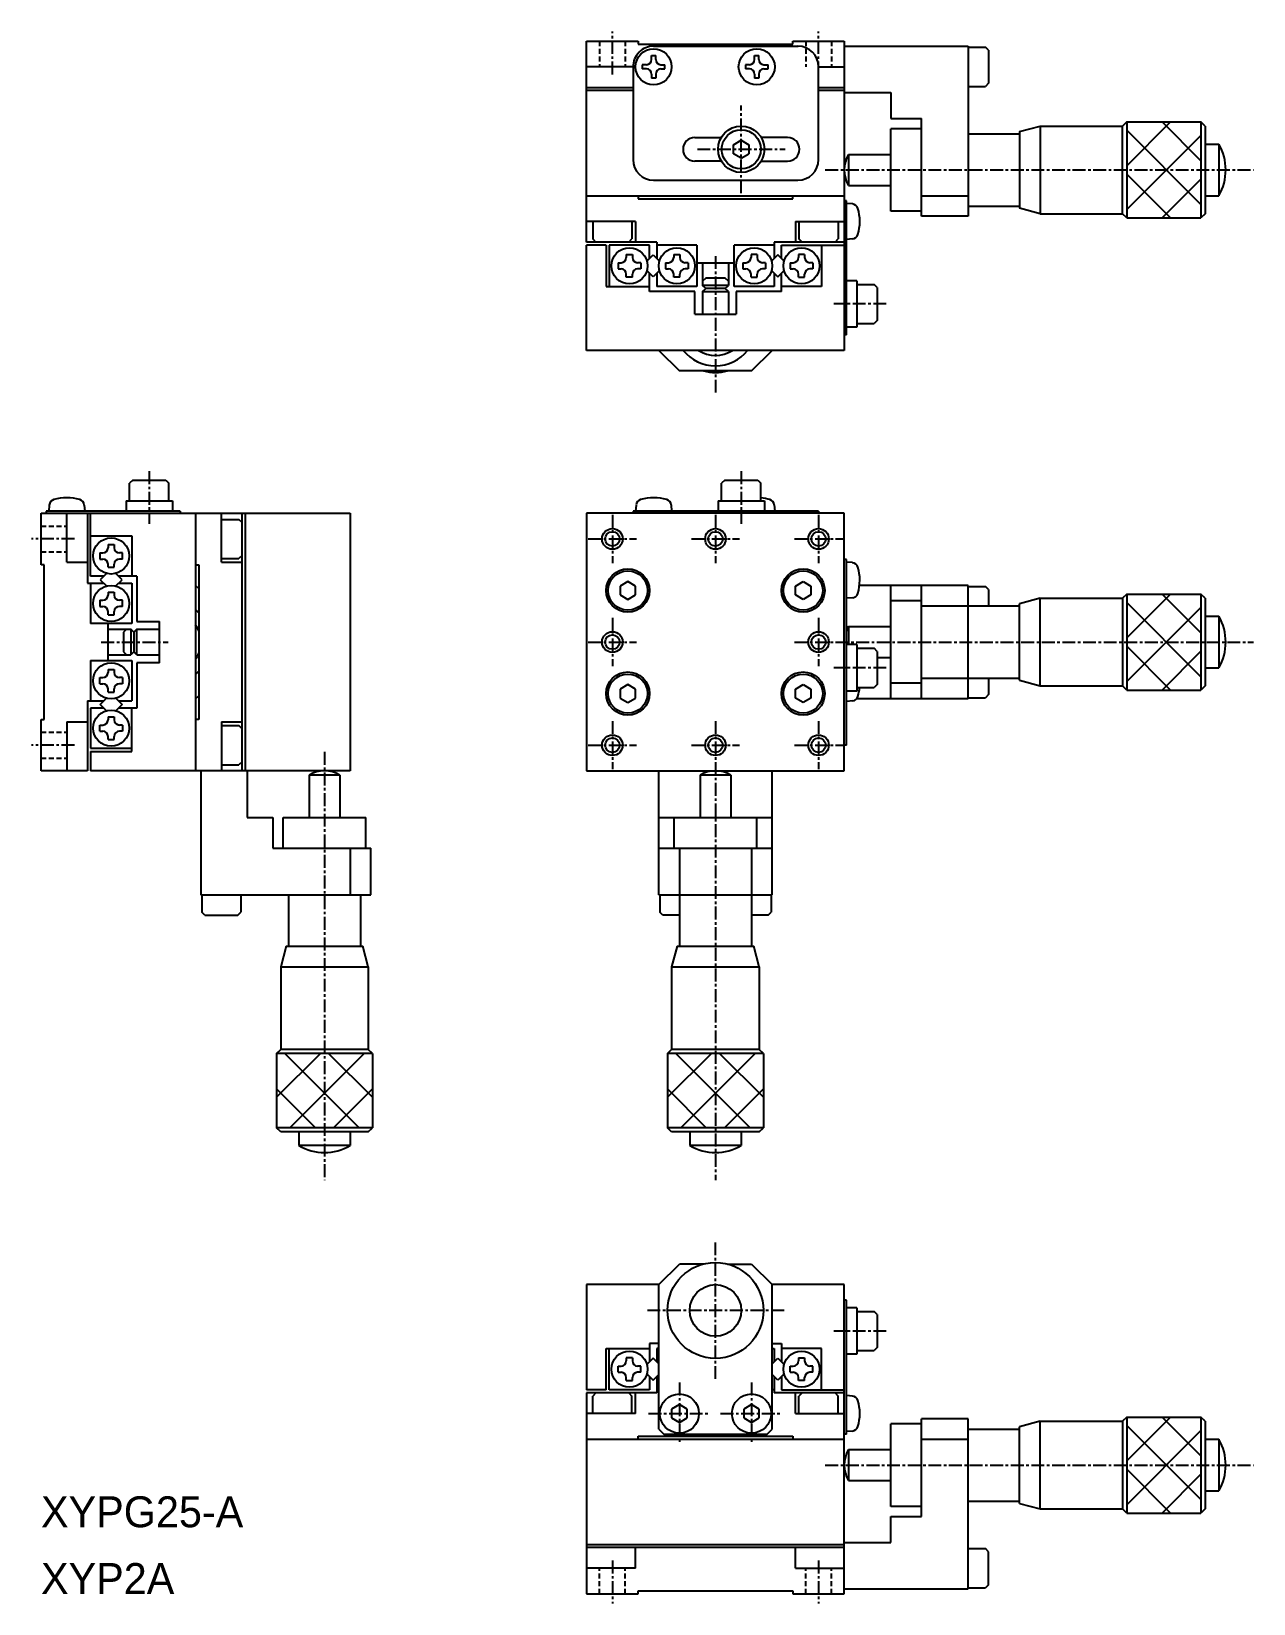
# Model space of a CAD drawing. Extents: x 172 to 409, y 113 to 266.
# Drawn here: x 172 to 290.6, y 113.2 to 265.7 of the extents above; entities that cross this region are included whole.
import ezdxf

# ---------------------------------------------------------------- set-up
doc = ezdxf.new("R2010")
doc.units = 0
doc.linetypes.add('CENTER', pattern=[2, 1.25, -0.25, 0.25, -0.25])
doc.linetypes.add('DASHED', pattern=[0.75, 0.5, -0.25])
doc.layers.get('0').update_dxf_attribs({"linetype": 'CONTINUOUS'})
doc.layers.add('CENTER', color=1, linetype='CENTER')

msp = doc.modelspace()

# ---------------------------------------------------------------- linework, layer by layer
at = {"color": 7, "linetype": 'CONTINUOUS'}
for p, q in [((225.85, 245.28), (225.85, 264.78)), ((225.85, 264.78), (230.85, 264.78)), ((230.85, 264.78), (230.85, 264.48)), ((230.85, 264.48), (245.85, 264.48)), ((232.35, 264.28), (246.37, 264.28)), ((245.85, 264.78), (250.85, 264.78)), ((245.85, 264.48), (245.85, 264.78)), ((250.85, 264.78), (250.85, 234.78)), ((250.85, 264.28), (262.85, 264.28)), ((262.85, 264.28), (262.85, 247.78)), ((262.85, 264.18), (264.55, 264.18)), ((264.85, 263.88), (264.55, 264.18)), ((264.85, 263.88), (264.85, 260.68)), ((230.35, 262.28), (225.85, 262.28)), ((230.35, 262.28), (230.35, 253.28)), ((231.65, 262.48), (231.25, 262.48)), ((231.25, 262.48), (231.25, 262.08)), ((232.15, 263.38), (232.55, 263.38)), ((232.15, 262.98), (232.15, 263.38)), ((232.55, 262.98), (232.55, 263.38)), ((233.05, 262.48), (233.45, 262.48)), ((233.45, 262.08), (233.45, 262.48)), ((241.65, 262.48), (241.25, 262.48)), ((241.25, 262.48), (241.25, 262.08)), ((242.15, 263.38), (242.55, 263.38)), ((242.15, 262.98), (242.15, 263.38)), ((242.55, 262.98), (242.55, 263.38)), ((243.05, 262.48), (243.45, 262.48)), ((243.45, 262.08), (243.45, 262.48)), ((248.35, 253.28), (248.35, 262.28)), ((248.35, 262.28), (250.85, 262.28)), ((231.65, 262.08), (231.25, 262.08)), ((232.15, 261.58), (232.15, 261.18)), ((232.55, 261.18), (232.15, 261.18)), ((232.55, 261.58), (232.55, 261.18)), ((233.05, 262.08), (233.45, 262.08)), ((241.65, 262.08), (241.25, 262.08)), ((242.15, 261.58), (242.15, 261.18)), ((242.55, 261.18), (242.15, 261.18)), ((242.55, 261.58), (242.55, 261.18)), ((243.05, 262.08), (243.45, 262.08)), ((225.85, 260.28), (230.35, 260.28)), ((230.35, 259.98), (225.85, 259.98)), ((248.35, 260.28), (250.85, 260.28)), ((250.85, 259.98), (248.35, 259.98)), ((250.85, 259.78), (255.35, 259.78)), ((255.35, 259.78), (255.35, 257.28)), ((262.85, 260.38), (264.55, 260.38)), ((264.85, 260.68), (264.55, 260.38)), ((255.35, 257.28), (258.35, 257.28)), ((258.35, 256.28), (255.35, 256.28)), ((255.35, 248.28), (255.35, 256.28)), ((258.35, 247.78), (258.35, 257.28)), ((267.85, 255.99), (269.85, 256.53)), ((269.85, 256.53), (269.85, 248.03)), ((269.85, 256.53), (277.85, 256.53)), ((278.25, 256.93), (277.85, 256.53)), ((277.85, 248.03), (277.85, 256.53)), ((278.25, 256.93), (285.45, 256.93)), ((285.85, 256.53), (285.45, 256.93)), ((285.85, 256.53), (285.85, 248.03)), ((236.35, 255.43), (238.92, 255.43)), ((240.1, 254.71), (240.85, 255.15)), ((240.1, 253.85), (240.1, 254.71)), ((240.85, 255.15), (241.6, 254.71)), ((241.6, 254.71), (241.6, 253.85)), ((245.35, 255.43), (242.78, 255.43)), ((262.85, 255.78), (267.85, 255.78)), ((267.85, 255.99), (267.85, 248.56)), ((285.85, 254.78), (287.18, 254.78)), ((238.92, 253.13), (236.35, 253.13)), ((240.85, 253.41), (240.1, 253.85)), ((240.85, 253.41), (241.6, 253.85)), ((242.78, 253.13), (245.35, 253.13)), ((251.25, 253.78), (255.35, 253.78)), ((232.35, 251.28), (246.35, 251.28)), ((251.25, 250.78), (255.35, 250.78)), ((225.85, 249.78), (250.85, 249.78)), ((230.85, 249.78), (230.85, 249.48)), ((230.85, 249.48), (245.85, 249.48)), ((245.85, 249.48), (245.85, 249.78)), ((251.05, 249.28), (250.85, 249.28)), ((251.05, 236.28), (251.05, 249.28)), ((251.64, 248.98), (251.05, 249.03)), ((258.35, 249.78), (262.85, 249.78)), ((262.85, 248.78), (267.85, 248.78)), ((269.85, 248.03), (267.85, 248.56)), ((285.85, 249.78), (287.18, 249.78)), ((230.6, 247.28), (225.85, 247.28)), ((226.45, 247.28), (226.45, 245.58)), ((230.25, 247.28), (230.25, 245.58)), ((230.6, 247.28), (230.6, 245.28)), ((246.1, 247.28), (246.1, 245.28)), ((246.1, 247.28), (250.85, 247.28)), ((246.45, 247.28), (246.45, 245.58)), ((250.25, 247.28), (250.25, 245.58)), ((258.35, 248.28), (255.35, 248.28)), ((262.85, 247.78), (258.35, 247.78)), ((269.85, 248.03), (277.85, 248.03)), ((278.25, 247.63), (277.85, 248.03)), ((278.25, 247.63), (285.45, 247.63)), ((285.85, 248.03), (285.45, 247.63)), ((226.75, 245.28), (226.45, 245.58)), ((229.95, 245.28), (230.25, 245.58)), ((246.75, 245.28), (246.45, 245.58)), ((249.95, 245.28), (250.25, 245.58)), ((251.64, 245.58), (251.05, 245.53)), ((232.65, 245.28), (225.85, 245.28)), ((227.75, 244.98), (225.85, 244.98)), ((225.85, 234.78), (225.85, 244.98)), ((227.75, 244.98), (227.75, 240.98)), ((231.95, 244.98), (228.05, 244.98)), ((228.05, 244.98), (228.05, 240.98)), ((229.7, 244.08), (230.3, 244.08)), ((229.7, 244.08), (229.7, 243.78)), ((230.3, 244.08), (230.3, 243.78)), ((231.69, 243.43), (232.3, 244.04)), ((231.95, 243.69), (231.95, 244.98)), ((232.3, 244.04), (232.91, 243.43)), ((232.65, 245.28), (232.65, 243.69)), ((236.55, 244.98), (232.65, 244.98)), ((234.3, 244.08), (234.9, 244.08)), ((234.3, 244.08), (234.3, 243.78)), ((234.9, 244.08), (234.9, 243.78)), ((236.55, 244.98), (236.55, 240.98)), ((244.05, 244.98), (240.15, 244.98)), ((240.15, 240.98), (240.15, 244.98)), ((242.4, 244.08), (241.8, 244.08)), ((241.8, 244.08), (241.8, 243.78)), ((242.4, 244.08), (242.4, 243.78)), ((244.4, 244.04), (243.79, 243.43)), ((250.85, 245.28), (244.05, 245.28)), ((244.05, 245.28), (244.05, 243.69)), ((245.01, 243.43), (244.4, 244.04)), ((244.75, 244.98), (250.85, 244.98)), ((244.75, 243.69), (244.75, 244.98)), ((247, 244.08), (246.4, 244.08)), ((246.4, 244.08), (246.4, 243.78)), ((247, 244.08), (247, 243.78)), ((248.65, 244.98), (248.65, 240.98)), ((228.9, 243.28), (228.9, 242.68)), ((228.9, 243.28), (229.2, 243.28)), ((228.9, 242.68), (229.2, 242.68)), ((231.1, 243.28), (230.8, 243.28)), ((231.1, 242.68), (230.8, 242.68)), ((231.1, 243.28), (231.1, 242.68)), ((232.3, 241.92), (231.69, 242.53)), ((232.91, 242.53), (232.3, 241.92)), ((233.5, 243.28), (233.5, 242.68)), ((233.5, 243.28), (233.8, 243.28)), ((233.5, 242.68), (233.8, 242.68)), ((235.7, 243.28), (235.4, 243.28)), ((235.7, 242.68), (235.4, 242.68)), ((235.7, 243.28), (235.7, 242.68)), ((236.55, 243.28), (240.15, 243.28)), ((237.1, 243.28), (237.1, 241.08)), ((239.6, 243.28), (239.6, 241.08)), ((241, 243.28), (241, 242.68)), ((241, 243.28), (241.3, 243.28)), ((241, 242.68), (241.3, 242.68)), ((243.2, 243.28), (242.9, 243.28)), ((243.2, 242.68), (242.9, 242.68)), ((243.2, 243.28), (243.2, 242.68)), ((243.79, 242.53), (244.4, 241.92)), ((244.4, 241.92), (245.01, 242.53)), ((245.6, 243.28), (245.6, 242.68)), ((245.6, 243.28), (245.9, 243.28)), ((245.6, 242.68), (245.9, 242.68)), ((247.8, 243.28), (247.5, 243.28)), ((247.8, 242.68), (247.5, 242.68)), ((247.8, 243.28), (247.8, 242.68)), ((227.75, 240.98), (231.95, 240.98)), ((229.7, 241.88), (229.7, 242.18)), ((230.3, 241.88), (229.7, 241.88)), ((230.3, 241.88), (230.3, 242.18)), ((231.95, 240.48), (231.95, 242.27)), ((232.65, 242.27), (232.65, 240.98)), ((236.55, 240.98), (232.65, 240.98)), ((234.3, 241.88), (234.3, 242.18)), ((234.9, 241.88), (234.3, 241.88)), ((234.9, 241.88), (234.9, 242.18)), ((237.4, 241.78), (237.1, 241.48)), ((237.4, 240.78), (237.1, 241.08)), ((239.6, 241.08), (237.1, 241.08)), ((239.3, 241.78), (237.4, 241.78)), ((239.6, 241.48), (239.3, 241.78)), ((239.3, 240.78), (239.6, 241.08)), ((244.05, 240.98), (240.15, 240.98)), ((241.8, 241.88), (241.8, 242.18)), ((241.8, 241.88), (242.4, 241.88)), ((242.4, 241.88), (242.4, 242.18)), ((244.05, 242.27), (244.05, 240.98)), ((244.75, 240.48), (244.75, 242.27)), ((248.65, 240.98), (244.75, 240.98)), ((246.4, 241.88), (246.4, 242.18)), ((246.4, 241.88), (247, 241.88)), ((247, 241.88), (247, 242.18)), ((252.05, 241.53), (251.05, 241.53)), ((252.05, 241.53), (252.05, 237.03)), ((252.05, 241.18), (253.75, 241.18)), ((254.05, 240.88), (253.75, 241.18)), ((236.35, 240.48), (231.95, 240.48)), ((236.35, 238.28), (236.35, 240.48)), ((237.1, 240.48), (237.4, 240.78)), ((237.1, 240.48), (237.1, 238.28)), ((237.1, 240.48), (239.6, 240.48)), ((239.3, 240.78), (237.4, 240.78)), ((239.6, 240.48), (239.3, 240.78)), ((239.6, 240.48), (239.6, 238.28)), ((240.35, 240.48), (240.35, 238.28)), ((244.75, 240.48), (240.35, 240.48)), ((254.05, 240.88), (254.05, 237.68)), ((236.35, 238.28), (240.35, 238.28)), ((252.05, 237.03), (251.05, 237.03)), ((252.05, 237.38), (253.75, 237.38)), ((254.05, 237.68), (253.75, 237.38)), ((251.05, 236.28), (250.85, 236.28)), ((250.85, 234.78), (225.85, 234.78)), ((232.85, 234.78), (234.85, 232.78)), ((241.85, 232.78), (243.85, 234.78)), ((241.85, 232.78), (234.85, 232.78)), ((181.82, 222.19), (181.52, 221.89)), ((181.52, 220.19), (181.52, 221.89)), ((181.82, 222.19), (185.02, 222.19)), ((185.02, 222.19), (185.32, 221.89)), ((185.32, 220.19), (185.32, 221.89)), ((239.25, 222.19), (238.95, 221.89)), ((238.95, 220.19), (238.95, 221.89)), ((239.25, 222.19), (242.45, 222.19)), ((242.45, 222.19), (242.75, 221.89)), ((242.75, 220.19), (242.75, 221.89)), ((173.72, 219.78), (173.67, 219.19)), ((177.12, 219.78), (177.17, 219.19)), ((181.17, 220.19), (185.67, 220.19)), ((181.17, 220.19), (181.17, 219.19)), ((185.67, 220.19), (185.67, 219.19)), ((230.65, 219.78), (230.6, 219.19)), ((234.05, 219.8), (234.1, 219.19)), ((238.6, 220.19), (243.1, 220.19)), ((238.6, 220.19), (238.6, 219.19)), ((243.1, 220.19), (243.1, 219.19)), ((244.05, 219.8), (244.1, 219.19)), ((172.92, 218.99), (202.92, 218.99)), ((172.92, 213.99), (172.92, 218.99)), ((186.42, 219.19), (173.42, 219.19)), ((173.42, 219.19), (173.42, 218.99)), ((175.42, 214.24), (175.42, 218.99)), ((177.42, 218.99), (177.42, 212.19)), ((177.72, 212.89), (177.72, 218.99)), ((186.42, 219.19), (186.42, 218.99)), ((187.92, 218.99), (187.92, 193.99)), ((190.42, 214.24), (190.42, 218.99)), ((190.42, 218.39), (192.12, 218.39)), ((192.42, 218.09), (192.12, 218.39)), ((192.42, 193.99), (192.42, 218.99)), ((192.72, 218.99), (192.72, 193.99)), ((202.92, 218.99), (202.92, 193.99)), ((250.85, 218.99), (225.85, 218.99)), ((225.85, 218.99), (225.85, 193.99)), ((248.35, 219.19), (230.35, 219.19)), ((230.35, 219.19), (230.35, 218.99)), ((248.35, 219.19), (248.35, 218.99)), ((250.85, 193.99), (250.85, 218.99)), ((177.72, 216.79), (181.72, 216.79)), ((181.72, 216.79), (181.72, 212.89)), ((178.62, 215.14), (178.62, 214.54)), ((178.62, 215.14), (178.92, 215.14)), ((179.42, 215.94), (180.02, 215.94)), ((179.42, 215.94), (179.42, 215.64)), ((180.02, 215.94), (180.02, 215.64)), ((180.82, 215.14), (180.52, 215.14)), ((180.82, 214.54), (180.82, 215.14)), ((173.22, 213.99), (172.92, 213.99)), ((173.22, 198.99), (173.22, 213.99)), ((175.42, 214.24), (177.42, 214.24)), ((178.62, 214.54), (178.92, 214.54)), ((179.42, 213.74), (179.42, 214.04)), ((179.42, 213.74), (180.02, 213.74)), ((180.02, 213.74), (180.02, 214.04)), ((180.82, 214.54), (180.52, 214.54)), ((187.92, 213.99), (188.22, 213.99)), ((188.22, 213.99), (188.22, 198.99)), ((190.42, 214.59), (192.12, 214.59)), ((190.42, 214.24), (192.42, 214.24)), ((192.42, 214.89), (192.12, 214.59)), ((251.05, 214.49), (250.85, 214.49)), ((251.05, 196.49), (251.05, 214.49)), ((251.64, 214.19), (251.05, 214.24)), ((177.42, 212.19), (179.01, 212.19)), ((179.01, 212.89), (177.72, 212.89)), ((177.72, 212.19), (177.72, 208.29)), ((179.27, 213.15), (178.66, 212.54)), ((178.66, 212.54), (179.27, 211.93)), ((180.78, 212.54), (180.17, 213.15)), ((180.17, 211.93), (180.78, 212.54)), ((182.22, 212.89), (180.43, 212.89)), ((180.43, 212.19), (181.72, 212.19)), ((181.72, 212.19), (181.72, 208.29)), ((182.22, 212.89), (182.22, 208.49)), ((187.92, 211.99), (188.22, 211.69)), ((229.85, 212.36), (229.1, 211.92)), ((230.6, 211.92), (229.85, 212.36)), ((246.1, 211.92), (246.85, 212.36)), ((246.85, 212.36), (247.6, 211.92)), ((262.85, 211.99), (252.32, 211.99)), ((255.35, 200.99), (255.35, 211.99)), ((258.35, 200.99), (258.35, 211.99)), ((262.85, 200.99), (262.85, 211.99)), ((178.62, 210.54), (178.62, 209.94)), ((178.62, 210.54), (178.92, 210.54)), ((179.42, 211.34), (180.02, 211.34)), ((179.42, 211.34), (179.42, 211.04)), ((180.02, 211.34), (180.02, 211.04)), ((180.82, 210.54), (180.52, 210.54)), ((180.82, 209.94), (180.82, 210.54)), ((229.1, 211.92), (229.1, 211.06)), ((229.1, 211.06), (229.85, 210.62)), ((229.85, 210.62), (230.6, 211.06)), ((230.6, 211.06), (230.6, 211.92)), ((246.1, 211.06), (246.1, 211.92)), ((246.85, 210.62), (246.1, 211.06)), ((247.6, 211.06), (246.85, 210.62)), ((247.6, 211.92), (247.6, 211.06)), ((251.66, 210.79), (251.05, 210.74)), ((258.35, 210.49), (255.35, 210.49)), ((262.85, 211.89), (264.55, 211.89)), ((264.85, 211.59), (264.55, 211.89)), ((264.85, 211.59), (264.85, 209.99)), ((269.85, 210.74), (267.85, 210.2)), ((269.85, 202.24), (269.85, 210.74)), ((269.85, 210.74), (277.85, 210.74)), ((278.25, 211.14), (277.85, 210.74)), ((277.85, 210.74), (277.85, 202.24)), ((278.25, 211.14), (285.45, 211.14)), ((285.85, 210.74), (285.45, 211.14)), ((285.85, 210.74), (285.85, 202.24)), ((178.62, 209.94), (178.92, 209.94)), ((179.42, 209.14), (179.42, 209.44)), ((179.42, 209.14), (180.02, 209.14)), ((180.02, 209.14), (180.02, 209.44)), ((180.82, 209.94), (180.52, 209.94)), ((258.35, 209.99), (267.85, 209.99)), ((267.85, 202.78), (267.85, 210.2)), ((285.85, 208.99), (287.18, 208.99)), ((181.72, 208.29), (177.72, 208.29)), ((179.42, 204.69), (179.42, 208.29)), ((179.42, 207.74), (181.62, 207.74)), ((181.22, 207.74), (180.92, 207.44)), ((180.92, 207.44), (180.92, 205.54)), ((181.92, 207.44), (181.62, 207.74)), ((181.62, 207.74), (181.62, 205.24)), ((182.22, 207.74), (181.92, 207.44)), ((181.92, 207.44), (181.92, 205.54)), ((182.22, 208.49), (184.42, 208.49)), ((182.22, 207.74), (184.42, 207.74)), ((182.22, 205.24), (182.22, 207.74)), ((184.42, 204.49), (184.42, 208.49)), ((251.25, 207.99), (255.35, 207.99)), ((252.05, 206.24), (251.05, 206.24)), ((252.05, 206.24), (252.05, 201.74)), ((252.05, 205.89), (253.75, 205.89)), ((254.05, 205.59), (253.75, 205.89)), ((177.72, 204.69), (181.72, 204.69)), ((177.72, 204.69), (177.72, 200.79)), ((179.42, 205.24), (181.62, 205.24)), ((180.92, 205.54), (181.22, 205.24)), ((181.92, 205.54), (181.62, 205.24)), ((181.72, 204.69), (181.72, 200.79)), ((182.22, 205.24), (181.92, 205.54)), ((182.22, 205.24), (184.42, 205.24)), ((184.42, 204.49), (182.22, 204.49)), ((182.22, 204.49), (182.22, 200.09)), ((254.05, 205.59), (254.05, 202.39)), ((254.05, 204.99), (255.35, 204.99)), ((178.62, 202.44), (178.62, 203.04)), ((178.62, 203.04), (178.92, 203.04)), ((179.42, 203.84), (180.02, 203.84)), ((179.42, 203.84), (179.42, 203.54)), ((180.02, 203.84), (180.02, 203.54)), ((180.82, 203.04), (180.52, 203.04)), ((180.82, 203.04), (180.82, 202.44)), ((258.35, 202.99), (267.85, 202.99)), ((264.85, 202.99), (264.85, 201.39)), ((285.85, 203.99), (287.18, 203.99)), ((178.62, 202.44), (178.92, 202.44)), ((179.42, 201.64), (179.42, 201.94)), ((179.42, 201.64), (180.02, 201.64)), ((180.02, 201.64), (180.02, 201.94)), ((180.82, 202.44), (180.52, 202.44)), ((187.92, 200.99), (188.22, 201.29)), ((229.85, 202.36), (229.1, 201.92)), ((229.1, 201.92), (229.1, 201.06)), ((230.6, 201.92), (229.85, 202.36)), ((230.6, 201.06), (230.6, 201.92)), ((246.1, 201.92), (246.85, 202.36)), ((246.1, 201.06), (246.1, 201.92)), ((246.85, 202.36), (247.6, 201.92)), ((247.6, 201.92), (247.6, 201.06)), ((252.05, 201.74), (251.05, 201.74)), ((252.05, 202.09), (253.75, 202.09)), ((254.05, 202.39), (253.75, 202.09)), ((258.35, 202.49), (255.35, 202.49)), ((264.85, 201.39), (264.55, 201.09)), ((267.85, 202.78), (269.85, 202.24)), ((269.85, 202.24), (277.85, 202.24)), ((278.25, 201.84), (277.85, 202.24)), ((278.25, 201.84), (285.45, 201.84)), ((285.85, 202.24), (285.45, 201.84)), ((177.42, 200.79), (177.42, 193.99)), ((177.42, 200.79), (179.01, 200.79)), ((177.72, 200.09), (177.72, 196.19)), ((179.01, 200.09), (177.72, 200.09)), ((178.66, 200.44), (179.27, 201.05)), ((179.27, 199.83), (178.66, 200.44)), ((180.17, 201.05), (180.78, 200.44)), ((180.78, 200.44), (180.17, 199.83)), ((180.43, 200.79), (181.72, 200.79)), ((182.22, 200.09), (180.43, 200.09)), ((181.72, 195.89), (181.72, 200.09)), ((229.1, 201.06), (229.85, 200.62)), ((229.85, 200.62), (230.6, 201.06)), ((246.85, 200.62), (246.1, 201.06)), ((247.6, 201.06), (246.85, 200.62)), ((251.66, 200.79), (251.05, 200.74)), ((262.85, 200.99), (252.04, 200.99)), ((262.85, 201.09), (264.55, 201.09)), ((172.92, 193.99), (172.92, 198.99)), ((172.92, 198.99), (173.22, 198.99)), ((175.42, 198.74), (175.42, 193.99)), ((175.42, 198.74), (177.42, 198.74)), ((178.62, 197.84), (178.62, 198.44)), ((178.62, 198.44), (178.92, 198.44)), ((179.42, 199.24), (180.02, 199.24)), ((179.42, 199.24), (179.42, 198.94)), ((180.02, 199.24), (180.02, 198.94)), ((180.82, 198.44), (180.52, 198.44)), ((180.82, 198.44), (180.82, 197.84)), ((188.22, 198.99), (187.92, 198.99)), ((190.42, 198.74), (192.42, 198.74)), ((190.42, 198.74), (190.42, 193.99)), ((190.42, 198.39), (192.12, 198.39)), ((192.42, 198.09), (192.12, 198.39)), ((178.62, 197.84), (178.92, 197.84)), ((179.42, 197.04), (179.42, 197.34)), ((179.42, 197.04), (180.02, 197.04)), ((180.02, 197.04), (180.02, 197.34)), ((180.82, 197.84), (180.52, 197.84)), ((177.72, 196.19), (181.72, 196.19)), ((177.72, 195.89), (177.72, 193.99)), ((177.72, 195.89), (181.72, 195.89)), ((251.05, 196.49), (250.85, 196.49)), ((177.42, 193.99), (172.92, 193.99)), ((202.92, 193.99), (177.72, 193.99)), ((188.42, 193.99), (188.42, 181.99)), ((190.42, 194.59), (192.12, 194.59)), ((192.42, 194.89), (192.12, 194.59)), ((192.92, 193.99), (192.92, 189.49)), ((225.85, 193.99), (250.85, 193.99)), ((232.85, 181.99), (232.85, 193.99)), ((243.85, 181.99), (243.85, 193.99)), ((198.92, 193.59), (198.92, 189.49)), ((201.92, 193.59), (201.92, 189.49)), ((236.85, 193.59), (236.85, 189.49)), ((239.85, 193.59), (239.85, 189.49)), ((192.92, 189.49), (195.42, 189.49)), ((195.42, 189.49), (195.42, 186.49)), ((196.42, 189.49), (204.42, 189.49)), ((196.42, 186.49), (196.42, 189.49)), ((204.42, 186.49), (204.42, 189.49)), ((232.85, 189.49), (243.85, 189.49)), ((234.35, 186.49), (234.35, 189.49)), ((242.35, 186.49), (242.35, 189.49)), ((195.42, 186.49), (204.92, 186.49)), ((202.92, 186.49), (202.92, 181.99)), ((204.92, 181.99), (204.92, 186.49)), ((232.85, 186.49), (243.85, 186.49)), ((234.85, 186.49), (234.85, 176.99)), ((241.85, 186.49), (241.85, 176.99)), ((188.42, 181.99), (204.92, 181.99)), ((188.52, 181.99), (188.52, 180.29)), ((192.32, 181.99), (192.32, 180.29)), ((196.92, 181.99), (196.92, 176.99)), ((203.92, 181.99), (203.92, 176.99)), ((232.85, 181.99), (243.85, 181.99)), ((232.95, 181.99), (232.95, 180.29)), ((243.75, 181.99), (243.75, 180.29)), ((188.82, 179.99), (188.52, 180.29)), ((188.82, 179.99), (192.02, 179.99)), ((192.02, 179.99), (192.32, 180.29)), ((233.25, 179.99), (232.95, 180.29)), ((234.85, 179.99), (233.25, 179.99)), ((243.45, 179.99), (241.85, 179.99)), ((243.45, 179.99), (243.75, 180.29)), ((196.71, 176.99), (196.17, 174.99)), ((196.71, 176.99), (204.14, 176.99)), ((204.67, 174.99), (204.14, 176.99)), ((234.64, 176.99), (234.1, 174.99)), ((234.64, 176.99), (242.06, 176.99)), ((242.6, 174.99), (242.06, 176.99)), ((196.17, 174.99), (204.67, 174.99)), ((196.17, 174.99), (196.17, 166.99)), ((204.67, 174.99), (204.67, 166.99)), ((234.1, 174.99), (242.6, 174.99)), ((234.1, 174.99), (234.1, 166.99)), ((242.6, 174.99), (242.6, 166.99)), ((195.77, 166.59), (196.17, 166.99)), ((195.77, 166.59), (195.77, 159.39)), ((204.67, 166.99), (196.17, 166.99)), ((205.07, 166.59), (204.67, 166.99)), ((205.07, 166.59), (205.07, 159.39)), ((233.7, 166.59), (234.1, 166.99)), ((233.7, 166.59), (233.7, 159.39)), ((242.6, 166.99), (234.1, 166.99)), ((243, 166.59), (242.6, 166.99)), ((243, 166.59), (243, 159.39)), ((196.17, 158.99), (195.77, 159.39)), ((204.67, 158.99), (196.17, 158.99)), ((197.92, 158.99), (197.92, 157.66)), ((202.92, 158.99), (202.92, 157.66)), ((204.67, 158.99), (205.07, 159.39)), ((234.1, 158.99), (233.7, 159.39)), ((242.6, 158.99), (234.1, 158.99)), ((235.85, 158.99), (235.85, 157.66)), ((240.85, 158.99), (240.85, 157.66)), ((242.6, 158.99), (243, 159.39)), ((232.85, 144.17), (234.85, 146.17)), ((237.18, 146.17), (234.85, 146.17)), ((239.52, 146.17), (241.85, 146.17)), ((241.85, 146.17), (243.85, 144.17)), ((225.85, 144.17), (225.85, 133.97)), ((232.85, 144.17), (225.85, 144.17)), ((232.85, 130.17), (232.85, 144.17)), ((250.85, 144.17), (243.85, 144.17)), ((243.85, 130.17), (243.85, 144.17)), ((250.85, 114.17), (250.85, 144.17)), ((251.05, 142.67), (250.85, 142.67)), ((251.05, 129.67), (251.05, 142.67)), ((252.05, 141.92), (251.05, 141.92)), ((252.05, 141.92), (252.05, 137.42)), ((252.05, 141.57), (253.75, 141.57)), ((254.05, 141.27), (253.75, 141.57)), ((254.05, 141.27), (254.05, 138.07)), ((227.75, 137.97), (231.95, 137.97)), ((227.75, 133.97), (227.75, 137.97)), ((228.05, 133.97), (228.05, 137.97)), ((232.85, 138.47), (231.95, 138.47)), ((231.95, 138.47), (231.95, 136.68)), ((232.85, 137.97), (232.65, 137.97)), ((232.65, 137.97), (232.65, 136.68)), ((243.85, 138.47), (244.75, 138.47)), ((243.85, 137.97), (244.05, 137.97)), ((244.05, 137.97), (244.05, 136.68)), ((244.75, 138.47), (244.75, 136.68)), ((248.65, 137.97), (244.75, 137.97)), ((248.65, 133.97), (248.65, 137.97)), ((252.05, 137.42), (251.05, 137.42)), ((252.05, 137.77), (253.75, 137.77)), ((254.05, 138.07), (253.75, 137.77)), ((228.9, 135.67), (228.9, 136.27)), ((228.9, 136.27), (229.2, 136.27)), ((229.7, 137.07), (229.7, 136.77)), ((230.3, 137.07), (229.7, 137.07)), ((230.3, 137.07), (230.3, 136.77)), ((231.1, 136.27), (230.8, 136.27)), ((231.1, 135.67), (231.1, 136.27)), ((232.3, 137.03), (231.69, 136.42)), ((232.85, 136.48), (232.3, 137.03)), ((243.85, 136.48), (244.4, 137.03)), ((244.4, 137.03), (245.01, 136.42)), ((245.6, 136.27), (245.9, 136.27)), ((245.6, 135.67), (245.6, 136.27)), ((246.4, 137.07), (247, 137.07)), ((246.4, 137.07), (246.4, 136.77)), ((247, 137.07), (247, 136.77)), ((247.8, 136.27), (247.5, 136.27)), ((247.8, 135.67), (247.8, 136.27)), ((228.9, 135.67), (229.2, 135.67)), ((229.7, 134.87), (229.7, 135.17)), ((229.7, 134.87), (230.3, 134.87)), ((230.3, 134.87), (230.3, 135.17)), ((231.1, 135.67), (230.8, 135.67)), ((231.69, 135.52), (232.3, 134.91)), ((231.95, 135.26), (231.95, 133.97)), ((232.3, 134.91), (232.85, 135.46)), ((232.65, 135.26), (232.65, 133.67)), ((244.4, 134.91), (243.85, 135.46)), ((244.05, 135.26), (244.05, 133.67)), ((245.01, 135.52), (244.4, 134.91)), ((244.75, 135.26), (244.75, 133.97)), ((245.6, 135.67), (245.9, 135.67)), ((246.4, 134.87), (246.4, 135.17)), ((247, 134.87), (246.4, 134.87)), ((247, 134.87), (247, 135.17)), ((247.8, 135.67), (247.5, 135.67)), ((227.75, 133.97), (225.85, 133.97)), ((232.65, 133.67), (225.85, 133.67)), ((225.85, 133.67), (225.85, 114.17)), ((226.75, 133.67), (226.45, 133.37)), ((226.45, 131.67), (226.45, 133.37)), ((231.95, 133.97), (228.05, 133.97)), ((229.95, 133.67), (230.25, 133.37)), ((230.25, 131.67), (230.25, 133.37)), ((230.6, 131.67), (230.6, 133.67)), ((232.65, 133.97), (232.85, 133.97)), ((244.05, 133.97), (243.85, 133.97)), ((250.85, 133.67), (244.05, 133.67)), ((244.75, 133.97), (250.85, 133.97)), ((246.1, 131.67), (246.1, 133.67)), ((246.75, 133.67), (246.45, 133.37)), ((246.45, 131.67), (246.45, 133.37)), ((249.95, 133.67), (250.25, 133.37)), ((250.25, 131.67), (250.25, 133.37)), ((251.64, 133.37), (251.05, 133.42)), ((230.6, 131.67), (225.85, 131.67)), ((234.85, 132.54), (234.1, 132.1)), ((234.1, 132.1), (234.1, 131.24)), ((234.1, 131.24), (234.85, 130.8)), ((235.6, 132.1), (234.85, 132.54)), ((234.85, 130.8), (235.6, 131.24)), ((235.6, 131.24), (235.6, 132.1)), ((241.85, 132.54), (241.1, 132.1)), ((241.1, 132.1), (241.1, 131.24)), ((241.1, 131.24), (241.85, 130.8)), ((242.6, 132.1), (241.85, 132.54)), ((241.85, 130.8), (242.6, 131.24)), ((242.6, 131.24), (242.6, 132.1)), ((246.1, 131.67), (250.85, 131.67)), ((262.85, 131.17), (258.35, 131.17)), ((258.35, 121.67), (258.35, 131.17)), ((262.85, 114.67), (262.85, 131.17)), ((278.25, 131.32), (277.85, 130.92)), ((278.25, 131.32), (285.45, 131.32)), ((285.85, 130.92), (285.45, 131.32)), ((232.85, 130.17), (233.35, 129.67)), ((233.35, 129.67), (243.35, 129.67)), ((243.35, 129.67), (243.85, 130.17)), ((251.05, 129.67), (250.85, 129.67)), ((251.64, 129.97), (251.05, 129.92)), ((255.35, 122.67), (255.35, 130.67)), ((258.35, 130.67), (255.35, 130.67)), ((262.85, 130.17), (267.85, 130.17)), ((269.85, 130.92), (267.85, 130.39)), ((267.85, 122.96), (267.85, 130.39)), ((269.85, 122.42), (269.85, 130.92)), ((269.85, 130.92), (277.85, 130.92)), ((277.85, 130.92), (277.85, 122.42)), ((285.85, 130.92), (285.85, 122.42)), ((225.85, 129.17), (250.85, 129.17)), ((230.85, 129.47), (245.85, 129.47)), ((230.85, 129.17), (230.85, 129.47)), ((245.85, 129.47), (245.85, 129.17)), ((251.25, 128.17), (255.35, 128.17)), ((258.35, 129.17), (262.85, 129.17)), ((285.85, 129.17), (287.18, 129.17)), ((251.25, 125.17), (255.35, 125.17)), ((285.85, 124.17), (287.18, 124.17)), ((258.35, 122.67), (255.35, 122.67)), ((262.85, 123.17), (267.85, 123.17)), ((267.85, 122.96), (269.85, 122.42)), ((269.85, 122.42), (277.85, 122.42)), ((278.25, 122.02), (277.85, 122.42)), ((278.25, 122.02), (285.45, 122.02)), ((285.85, 122.42), (285.45, 122.02)), ((255.35, 119.17), (255.35, 121.67)), ((255.35, 121.67), (258.35, 121.67)), ((225.85, 118.97), (250.85, 118.97)), ((250.85, 119.17), (255.35, 119.17)), ((250.85, 118.67), (225.85, 118.67)), ((230.6, 116.67), (230.6, 118.67)), ((246.1, 116.67), (246.1, 118.67)), ((262.85, 118.57), (264.55, 118.57)), ((264.85, 118.27), (264.55, 118.57)), ((264.85, 115.07), (264.85, 118.27)), ((230.6, 116.67), (225.85, 116.67)), ((246.1, 116.67), (250.85, 116.67)), ((230.85, 114.47), (245.85, 114.47)), ((230.85, 114.17), (230.85, 114.47)), ((245.85, 114.47), (245.85, 114.17)), ((250.85, 114.67), (262.85, 114.67)), ((262.85, 114.77), (264.55, 114.77)), ((264.85, 115.07), (264.55, 114.77)), ((225.85, 114.17), (230.85, 114.17)), ((245.85, 114.17), (250.85, 114.17))]:
    msp.add_line(p, q, dxfattribs=at)
at = {"color": 3, "linetype": 'DASHED'}
for p, q in [((227.1, 264.78), (227.1, 262.28)), ((229.6, 264.78), (229.6, 262.28)), ((247.1, 264.78), (247.1, 262.28)), ((249.6, 264.78), (249.6, 262.28)), ((172.92, 217.74), (175.42, 217.74)), ((172.92, 215.24), (175.42, 215.24)), ((172.92, 197.74), (175.42, 197.74)), ((172.92, 195.24), (175.42, 195.24)), ((227.1, 114.17), (227.1, 116.67)), ((229.6, 114.17), (229.6, 116.67)), ((247.1, 114.17), (247.1, 116.67)), ((249.6, 114.17), (249.6, 116.67))]:
    msp.add_line(p, q, dxfattribs=at)
at = {"color": 3, "linetype": 'CONTINUOUS'}
for p, q in [((278.25, 256.93), (278.25, 247.63)), ((278.25, 256.92), (278.26, 256.93)), ((278.25, 252.68), (282.5, 256.93)), ((285.45, 253.16), (281.69, 256.93)), ((285.45, 256.93), (285.45, 247.63)), ((285.45, 248.92), (278.25, 256.12)), ((278.25, 248.43), (285.45, 255.63)), ((287.18, 254.78), (287.18, 249.78)), ((251.25, 253.78), (251.25, 250.78)), ((282.5, 247.63), (278.25, 251.88)), ((281.69, 247.63), (285.45, 251.39)), ((278.26, 247.63), (278.25, 247.63)), ((278.25, 211.14), (278.25, 201.84)), ((278.25, 211.13), (278.26, 211.14)), ((278.25, 206.89), (282.5, 211.14)), ((285.45, 207.37), (281.69, 211.14)), ((285.45, 211.14), (285.45, 201.84)), ((285.45, 203.13), (278.25, 210.33)), ((278.25, 202.65), (285.45, 209.85)), ((287.18, 208.99), (287.18, 203.99)), ((251.25, 207.99), (251.25, 206.24)), ((282.5, 201.84), (278.25, 206.09)), ((281.69, 201.84), (285.45, 205.6)), ((278.26, 201.84), (278.25, 201.85)), ((201.92, 193.59), (198.92, 193.59)), ((239.85, 193.59), (236.85, 193.59)), ((205.07, 166.59), (195.77, 166.59)), ((195.77, 162.34), (200.02, 166.59)), ((195.77, 166.58), (195.78, 166.59)), ((196.58, 166.59), (203.78, 159.39)), ((197.07, 159.39), (204.27, 166.59)), ((200.82, 166.59), (205.07, 162.34)), ((205.07, 166.59), (205.07, 166.58)), ((243, 166.59), (233.7, 166.59)), ((233.7, 162.34), (237.95, 166.59)), ((233.7, 166.58), (233.71, 166.59)), ((234.51, 166.59), (241.71, 159.39)), ((234.99, 159.39), (242.19, 166.59)), ((238.75, 166.59), (243, 162.34)), ((242.99, 166.59), (243, 166.58)), ((195.77, 163.15), (199.54, 159.39)), ((201.31, 159.39), (205.07, 163.15)), ((233.7, 163.15), (237.46, 159.39)), ((239.24, 159.39), (243, 163.15)), ((205.07, 159.39), (195.77, 159.39)), ((243, 159.39), (233.7, 159.39)), ((202.92, 157.66), (197.92, 157.66)), ((240.85, 157.66), (235.85, 157.66)), ((278.25, 131.32), (278.25, 122.02)), ((278.25, 131.32), (278.26, 131.32)), ((278.25, 127.07), (282.5, 131.32)), ((285.45, 127.56), (281.69, 131.32)), ((285.45, 131.32), (285.45, 122.02)), ((285.45, 123.32), (278.25, 130.52)), ((278.25, 122.83), (285.45, 130.03)), ((251.25, 128.17), (251.25, 125.17)), ((287.18, 129.17), (287.18, 124.17)), ((282.5, 122.02), (278.25, 126.27)), ((281.69, 122.02), (285.45, 125.79)), ((278.26, 122.02), (278.25, 122.03))]:
    msp.add_line(p, q, dxfattribs=at)
at = {"color": 7, "linetype": 'CONTINUOUS'}
for centre, radius in [((232.35, 262.28), 1.75), ((242.35, 262.28), 1.75), ((240.85, 254.28), 2.25), ((240.85, 254.28), 1.9), ((230, 242.98), 1.75), ((234.6, 242.98), 1.75), ((242.1, 242.98), 1.75), ((246.7, 242.98), 1.75), ((179.72, 214.84), 1.75), ((229.85, 211.49), 2.1), ((246.85, 211.49), 2.1), ((179.72, 210.24), 1.75), ((229.85, 211.49), 1.9), ((246.85, 211.49), 1.9), ((179.72, 202.74), 1.75), ((229.85, 201.49), 2.1), ((229.85, 201.49), 1.9), ((246.85, 201.49), 2.1), ((246.85, 201.49), 1.9), ((179.72, 198.14), 1.75), ((238.35, 141.67), 4.65), ((238.35, 141.67), 2.5), ((230, 135.97), 1.75), ((246.7, 135.97), 1.75), ((234.85, 131.67), 1.9), ((241.85, 131.67), 1.9)]:
    msp.add_circle(centre, radius, dxfattribs=at)
at = {"color": 3, "linetype": 'CONTINUOUS'}
for centre, radius in [((228.35, 216.49), 1), ((228.35, 216.49), 0.7), ((238.35, 216.49), 1), ((238.35, 216.49), 0.7), ((248.35, 216.49), 1), ((248.35, 216.49), 0.7), ((228.35, 206.49), 1), ((248.35, 206.49), 1), ((228.35, 206.49), 0.7), ((248.35, 206.49), 0.7), ((228.35, 196.49), 1), ((228.35, 196.49), 0.7), ((238.35, 196.49), 1), ((238.35, 196.49), 0.7), ((248.35, 196.49), 1), ((248.35, 196.49), 0.7)]:
    msp.add_circle(centre, radius, dxfattribs=at)
at = {"color": 7, "linetype": 'CONTINUOUS'}
for centre, radius, start, end in [((232.35, 262.28), 2, 89.9995, 180), ((246.35, 262.28), 2, 0, 90), ((231.65, 262.98), 0.5, 270, 0), ((233.05, 262.98), 0.5, 180, 270), ((241.65, 262.98), 0.5, 270, 0), ((243.05, 262.98), 0.5, 180, 270), ((231.65, 261.58), 0.5, 0, 90), ((233.05, 261.58), 0.5, 90, 180), ((241.65, 261.58), 0.5, 0, 90), ((243.05, 261.58), 0.5, 90, 180), ((236.35, 254.28), 1.15, 90, 270), ((245.35, 254.28), 1.15, 270, 90), ((282.85, 252.28), 5, 329.999, 30.001), ((232.35, 253.28), 2, 180, 270), ((246.35, 253.28), 2, 270, 0), ((253.85, 252.28), 3, 149.999, 210.001), ((251.59, 248.38), 0.6, 16.352, 85.03), ((247.85, 247.28), 4.5, 343.607, 16.393), ((251.59, 246.18), 0.6, 274.97, 343.648), ((229.2, 243.78), 0.5, 270, 0), ((229.2, 242.18), 0.5, 0, 90), ((230.8, 243.78), 0.5, 180, 270), ((230.8, 242.18), 0.5, 90, 180), ((233.8, 243.78), 0.5, 270, 0), ((233.8, 242.18), 0.5, 0, 90), ((235.4, 243.78), 0.5, 180, 270), ((235.4, 242.18), 0.5, 90, 180), ((241.3, 243.78), 0.5, 270, 0), ((241.3, 242.18), 0.5, 0, 90), ((242.9, 243.78), 0.5, 180, 270), ((242.9, 242.18), 0.5, 90, 180), ((245.9, 243.78), 0.5, 270, 0), ((245.9, 242.18), 0.5, 0, 90), ((247.5, 243.78), 0.5, 180, 270), ((247.5, 242.18), 0.5, 90, 180), ((238.35, 237.28), 4, 218.6823, 321.3177), ((238.35, 237.28), 3, 236.4428, 303.5572), ((238.35, 237.28), 4.65, 255.4076, 284.5924), ((174.32, 219.73), 0.6, 106.352, 175.03), ((175.42, 215.99), 4.5, 73.607, 106.393), ((176.52, 219.73), 0.6, 4.97, 73.648), ((231.25, 219.73), 0.6, 106.3877, 175), ((232.35, 215.99), 4.5, 73.4127, 106.3877), ((233.47, 219.75), 0.58, 5, 73.4127), ((242.35, 215.99), 4.5, 73.4127, 84.9131), ((243.47, 219.75), 0.58, 5, 73.4127), ((178.92, 215.64), 0.5, 270, 0), ((180.52, 215.64), 0.5, 180, 270), ((178.92, 214.04), 0.5, 0, 90), ((180.52, 214.04), 0.5, 90, 180), ((251.59, 213.59), 0.6, 16.3877, 85), ((247.85, 212.49), 4.5, 343.4127, 16.3877), ((178.92, 211.04), 0.5, 270, 0), ((180.52, 211.04), 0.5, 180, 270), ((251.61, 211.37), 0.58, 275, 343.4127), ((178.92, 209.44), 0.5, 0, 90), ((180.52, 209.44), 0.5, 90, 180), ((185.42, 206.49), 4, 45.5729, 51.3177), ((282.85, 206.49), 5, 329.999, 30.001), ((185.42, 206.49), 3, 21.0393, 33.5572), ((253.85, 206.49), 3, 149.999, 158.9604), ((185.42, 206.49), 3, 326.4428, 338.9607), ((178.92, 203.54), 0.5, 270, 0), ((180.52, 203.54), 0.5, 180, 270), ((185.42, 206.49), 4, 308.6823, 314.4271), ((178.92, 201.94), 0.5, 0, 90), ((180.52, 201.94), 0.5, 90, 180), ((247.85, 202.49), 4.5, 343.4127, 354.9131), ((251.61, 201.37), 0.58, 275, 343.4127), ((178.92, 198.94), 0.5, 270, 0), ((180.52, 198.94), 0.5, 180, 270), ((178.92, 197.34), 0.5, 0, 90), ((180.52, 197.34), 0.5, 90, 180), ((200.42, 190.99), 3, 59.999, 120.001), ((238.35, 190.99), 3, 59.999, 120.001), ((200.42, 161.99), 5, 239.999, 300.001), ((238.35, 161.99), 5, 239.999, 300.001), ((229.2, 136.77), 0.5, 270, 0), ((230.8, 136.77), 0.5, 180, 270), ((245.9, 136.77), 0.5, 270, 0), ((247.5, 136.77), 0.5, 180, 270), ((229.2, 135.17), 0.5, 0, 90), ((230.8, 135.17), 0.5, 90, 180), ((245.9, 135.17), 0.5, 0, 90), ((247.5, 135.17), 0.5, 90, 180), ((251.59, 132.77), 0.6, 16.352, 85.03), ((247.85, 131.67), 4.5, 343.607, 16.393), ((251.59, 130.57), 0.6, 274.97, 343.648), ((253.85, 126.67), 3, 149.999, 210.001), ((282.85, 126.67), 5, 329.999, 30.001)]:
    msp.add_arc(centre, radius, start, end, dxfattribs=at)
at = {"layer": 'CENTER', "color": 1, "linetype": 'CENTER'}
for p, q in [((228.35, 261.54), (228.35, 265.71)), ((248.35, 261.54), (248.35, 265.71)), ((240.85, 250.03), (240.85, 258.53)), ((236.6, 254.28), (245.1, 254.28)), ((249, 252.28), (290.55, 252.28)), ((238.35, 243.93), (238.35, 230.63)), ((254.92, 239.28), (249.82, 239.28)), ((183.42, 223.06), (183.42, 217.96)), ((240.85, 223.06), (240.85, 217.96)), ((228.35, 218.83), (228.35, 214.15)), ((238.35, 218.83), (238.35, 214.15)), ((248.35, 218.83), (248.35, 214.15)), ((176.16, 216.49), (171.99, 216.49)), ((226.01, 216.49), (230.69, 216.49)), ((236.01, 216.49), (240.69, 216.49)), ((246.01, 216.49), (250.69, 216.49)), ((228.35, 208.83), (228.35, 204.15)), ((248.35, 208.83), (248.35, 204.15)), ((178.77, 206.49), (185.26, 206.49)), ((226.01, 206.49), (230.69, 206.49)), ((246.01, 206.49), (290.55, 206.49)), ((254.92, 203.99), (249.82, 203.99)), ((228.35, 198.83), (228.35, 194.15)), ((238.35, 198.83), (238.35, 154.29)), ((248.35, 198.83), (248.35, 194.15)), ((176.16, 196.49), (171.99, 196.49)), ((200.42, 195.84), (200.42, 154.29)), ((226.01, 196.49), (230.69, 196.49)), ((236.01, 196.49), (240.69, 196.49)), ((246.01, 196.49), (250.69, 196.49)), ((238.35, 135.02), (238.35, 148.32)), ((245, 141.67), (231.7, 141.67)), ((254.92, 139.67), (249.82, 139.67)), ((234.85, 134.67), (234.85, 128.67)), ((241.85, 134.67), (241.85, 128.67)), ((231.85, 131.67), (237.82, 131.67)), ((238.85, 131.67), (244.85, 131.67)), ((249, 126.67), (290.55, 126.67)), ((228.35, 117.41), (228.35, 113.24)), ((248.35, 117.41), (248.35, 113.24))]:
    msp.add_line(p, q, dxfattribs=at)

# ---------------------------------------------------------------- texts
at = {"color": 7, "linetype": 'CONTINUOUS'}
for s, p in [('XYPG25-A', (172.92, 120.64)), ('XYP2A', (172.92, 114.17))]:
    msp.add_text(s, height=3, dxfattribs=at).set_placement(p)

doc.saveas('drawing.dxf')
